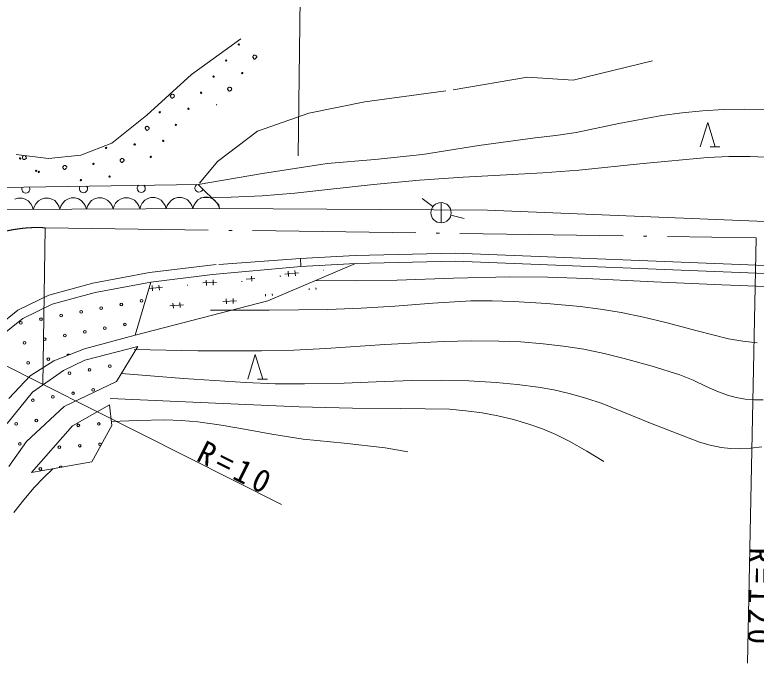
# Model space of a CAD drawing. Units: millimetres, scale not verified. Extents: x 63590 to 703590, y -443 to 359557.
# Drawn here: x 306669 to 361168, y 249928 to 297625 of the extents above; entities that cross this region are included whole.
import ezdxf

# ---------------------------------------------------------------- set-up
doc = ezdxf.new("R2010")
doc.units = ezdxf.units.MM
doc.header["$LTSCALE"] = 1000
doc.linetypes.add('DASHED', pattern=[7.5, 6, -1.5])
doc.linetypes.add('LONG_DASHED_DOTTED', pattern=[15.25, 12, -1.5, 0.25, -1.5])
doc.layers.add('S-SUV', color=7, linetype='Continuous', lineweight=13)
doc.styles.add('ＭＳ ゴシック', font='')
doc.styles.get('ＭＳ ゴシック').set_extended_font_data('MS Gothic')

msp = doc.modelspace()

# ---------------------------------------------------------------- linework, layer by layer
at = {"layer": 'S-SUV'}
for p, q in [((327780, 309016), (327490, 287250)), ((319666, 293236), (323275, 295865)), ((324158, 294537), (324163, 294558)), ((324162, 294521), (324158, 294537)), ((324172, 294496), (324162, 294521)), ((324163, 294558), (324174, 294576)), ((324190, 294476), (324172, 294496)), ((324174, 294576), (324185, 294594)), ((324185, 294594), (324205, 294623)), ((324206, 294453), (324190, 294476)), ((324205, 294623), (324243, 294651)), ((324223, 294422), (324206, 294453)), ((324243, 294377), (324223, 294422)), ((324243, 294651), (324275, 294663)), ((324268, 294364), (324243, 294377)), ((324292, 294364), (324268, 294364)), ((324275, 294663), (324303, 294666)), ((324315, 294369), (324292, 294364)), ((324303, 294666), (324349, 294654)), ((324341, 294391), (324315, 294369)), ((324385, 294432), (324341, 294391)), ((324349, 294654), (324385, 294633)), ((324385, 294633), (324413, 294609)), ((324440, 294478), (324385, 294432)), ((324413, 294609), (324442, 294584)), ((324460, 294521), (324440, 294478)), ((324442, 294584), (324456, 294555)), ((324456, 294555), (324460, 294521)), ((316366, 290245), (319666, 293236)), ((322310, 292174), (322315, 292194)), ((322314, 292158), (322310, 292174)), ((322324, 292133), (322314, 292158)), ((322315, 292194), (322326, 292212)), ((322343, 292113), (322324, 292133)), ((322326, 292212), (322337, 292231)), ((322337, 292231), (322357, 292260)), ((322357, 292260), (322395, 292287)), ((322395, 292287), (322427, 292299)), ((322427, 292299), (322455, 292303)), ((322455, 292303), (322501, 292290)), ((322501, 292290), (322537, 292270)), ((322537, 292270), (322565, 292246)), ((322565, 292246), (322595, 292221)), ((322612, 292157), (322593, 292114)), ((322595, 292221), (322608, 292192)), ((322608, 292192), (322612, 292157)), ((318099, 291658), (318104, 291679)), ((318103, 291642), (318099, 291658)), ((318113, 291617), (318103, 291642)), ((318104, 291679), (318115, 291697)), ((318131, 291597), (318113, 291617)), ((318115, 291697), (318126, 291715)), ((318126, 291715), (318146, 291744)), ((318147, 291574), (318131, 291597)), ((318146, 291744), (318184, 291772)), ((318164, 291543), (318147, 291574)), ((318184, 291772), (318216, 291784)), ((318216, 291784), (318244, 291787)), ((318244, 291787), (318290, 291775)), ((318290, 291775), (318326, 291754)), ((318326, 291754), (318354, 291730)), ((318381, 291599), (318326, 291553)), ((318354, 291730), (318383, 291705)), ((318401, 291642), (318381, 291599)), ((318383, 291705), (318397, 291676)), ((318397, 291676), (318401, 291642)), ((322358, 292090), (322343, 292113)), ((322375, 292059), (322358, 292090)), ((322395, 292014), (322375, 292059)), ((322420, 292001), (322395, 292014)), ((322445, 292001), (322420, 292001)), ((322468, 292006), (322445, 292001)), ((322494, 292028), (322468, 292006)), ((322538, 292069), (322494, 292028)), ((322593, 292114), (322538, 292069)), ((318184, 291498), (318164, 291543)), ((318209, 291485), (318184, 291498)), ((318234, 291485), (318209, 291485)), ((318256, 291490), (318234, 291485)), ((318282, 291512), (318256, 291490)), ((318326, 291553), (318282, 291512)), ((355724, 290419), (357233, 290572)), ((357233, 290572), (358758, 290657)), ((358758, 290657), (360288, 290682)), ((360288, 290682), (365281, 290635)), ((313788, 288183), (316366, 290245)), ((351071, 289618), (354230, 290207)), ((354230, 290207), (355724, 290419)), ((316298, 289381), (316336, 289408)), ((316336, 289408), (316368, 289420)), ((316368, 289420), (316396, 289424)), ((316396, 289424), (316442, 289411)), ((316442, 289411), (316478, 289391)), ((347929, 288970), (351071, 289618)), ((357057, 287904), (357606, 289700)), ((357606, 289700), (358155, 287904)), ((316251, 289295), (316256, 289315)), ((316255, 289279), (316251, 289295)), ((316265, 289254), (316255, 289279)), ((316256, 289315), (316267, 289333)), ((316284, 289234), (316265, 289254)), ((316267, 289333), (316278, 289352)), ((316278, 289352), (316298, 289381)), ((316299, 289211), (316284, 289234)), ((316316, 289180), (316299, 289211)), ((316336, 289135), (316316, 289180)), ((316361, 289122), (316336, 289135)), ((316386, 289122), (316361, 289122)), ((316409, 289127), (316386, 289122)), ((316435, 289149), (316409, 289127)), ((316479, 289190), (316435, 289149)), ((316478, 289391), (316506, 289367)), ((316534, 289235), (316479, 289190)), ((316506, 289367), (316536, 289342)), ((316553, 289278), (316534, 289235)), ((316536, 289342), (316549, 289313)), ((316549, 289313), (316553, 289278)), ((346430, 288749), (347929, 288970)), ((340770, 288000), (344922, 288587)), ((344922, 288587), (346430, 288749)), ((311520, 287306), (313788, 288183)), ((336633, 287353), (340770, 288000)), ((357782, 287904), (358502, 287904)), ((306776, 287358), (309148, 287049)), ((307240, 287184), (307265, 287217)), ((307265, 287217), (307292, 287241)), ((307292, 287241), (307313, 287261)), ((307432, 287244), (307465, 287193)), ((309148, 287049), (311520, 287306)), ((333126, 286989), (336633, 287353)), ((307222, 287139), (307240, 287184)), ((307222, 287111), (307222, 287139)), ((307231, 287078), (307222, 287111)), ((307253, 287037), (307231, 287078)), ((307279, 287013), (307253, 287037)), ((307297, 287000), (307279, 287013)), ((307313, 286987), (307297, 287000)), ((307333, 286980), (307313, 286987)), ((307349, 286982), (307333, 286980)), ((307375, 286989), (307349, 286982)), ((307397, 287004), (307375, 286989)), ((307422, 287017), (307397, 287004)), ((307455, 287030), (307422, 287017)), ((307502, 287044), (307455, 287030)), ((307465, 287193), (307500, 287144)), ((307500, 287144), (307519, 287115)), ((307518, 287067), (307502, 287044)), ((307521, 287092), (307518, 287067)), ((307519, 287115), (307521, 287092)), ((314403, 286932), (314409, 286952)), ((314408, 286915), (314403, 286932)), ((314418, 286890), (314408, 286915)), ((314409, 286952), (314419, 286970)), ((314436, 286871), (314418, 286890)), ((314419, 286970), (314430, 286989)), ((314430, 286989), (314450, 287017)), ((314452, 286848), (314436, 286871)), ((314450, 287017), (314489, 287045)), ((314468, 286816), (314452, 286848)), ((314488, 286771), (314468, 286816)), ((314513, 286758), (314488, 286771)), ((314489, 287045), (314520, 287057)), ((314538, 286758), (314513, 286758)), ((314520, 287057), (314549, 287060)), ((314561, 286763), (314538, 286758)), ((314549, 287060), (314595, 287048)), ((314587, 286785), (314561, 286763)), ((314631, 286826), (314587, 286785)), ((314595, 287048), (314630, 287027)), ((314630, 287027), (314658, 287004)), ((314686, 286872), (314631, 286826)), ((314658, 287004), (314688, 286978)), ((314705, 286915), (314686, 286872)), ((314688, 286978), (314701, 286949)), ((314701, 286949), (314705, 286915)), ((324877, 285948), (329625, 286686)), ((329625, 286686), (333126, 286989)), ((348137, 286203), (352861, 286694)), ((352861, 286694), (357592, 287126)), ((357592, 287126), (359158, 287190)), ((359158, 287190), (360724, 287194)), ((360724, 287194), (363359, 287094)), ((310192, 286416), (310197, 286436)), ((310197, 286400), (310192, 286416)), ((310197, 286436), (310208, 286454)), ((310206, 286375), (310197, 286400)), ((310225, 286355), (310206, 286375)), ((310208, 286454), (310219, 286473)), ((310219, 286473), (310239, 286502)), ((310240, 286332), (310225, 286355)), ((310239, 286502), (310277, 286529)), ((310257, 286301), (310240, 286332)), ((310277, 286255), (310257, 286301)), ((310277, 286529), (310309, 286541)), ((310302, 286243), (310277, 286255)), ((310327, 286243), (310302, 286243)), ((310309, 286541), (310337, 286545)), ((310350, 286248), (310327, 286243)), ((310337, 286545), (310384, 286532)), ((310376, 286270), (310350, 286248)), ((310420, 286311), (310376, 286270)), ((310384, 286532), (310419, 286512)), ((310419, 286512), (310447, 286488)), ((310475, 286356), (310420, 286311)), ((310447, 286488), (310477, 286463)), ((310494, 286399), (310475, 286356)), ((310477, 286463), (310490, 286433)), ((310490, 286433), (310494, 286399)), ((345477, 286001), (348137, 286203)), ((320149, 285151), (324877, 285948)), ((336427, 285457), (339618, 285688)), ((339618, 285688), (342812, 285859)), ((342812, 285859), (345477, 286001)), ((305749, 284924), (320149, 285151)), ((320149, 285151), (321666, 283657)), ((329671, 284770), (333041, 285143)), ((333041, 285143), (336427, 285457)), ((324846, 284299), (327255, 284504)), ((327255, 284504), (329671, 284770)), ((306895, 284130), (306666, 284055)), ((307198, 284131), (306895, 284130)), ((307428, 284059), (307198, 284131)), ((307644, 283943), (307428, 284059)), ((307836, 283729), (307644, 283943)), ((308406, 283947), (308217, 283731)), ((308621, 284065), (308406, 283947)), ((308850, 284140), (308621, 284065)), ((309153, 284141), (308850, 284140)), ((309383, 284069), (309153, 284141)), ((309599, 283953), (309383, 284069)), ((309790, 283739), (309599, 283953)), ((310361, 283957), (310171, 283741)), ((310575, 284075), (310361, 283957)), ((310805, 284150), (310575, 284075)), ((311108, 284151), (310805, 284150)), ((311338, 284079), (311108, 284151)), ((311553, 283963), (311338, 284079)), ((311745, 283749), (311553, 283963)), ((312316, 283967), (312126, 283751)), ((312530, 284085), (312316, 283967)), ((312759, 284160), (312530, 284085)), ((313062, 284161), (312759, 284160)), ((313292, 284089), (313062, 284161)), ((313508, 283973), (313292, 284089)), ((313700, 283759), (313508, 283973)), ((314270, 283977), (314081, 283761)), ((314485, 284095), (314270, 283977)), ((314714, 284170), (314485, 284095)), ((315017, 284171), (314714, 284170)), ((315247, 284099), (315017, 284171)), ((315463, 283983), (315247, 284099)), ((315654, 283769), (315463, 283983)), ((316225, 283987), (316036, 283771)), ((316439, 284105), (316225, 283987)), ((316669, 284180), (316439, 284105)), ((316972, 284181), (316669, 284180)), ((317202, 284109), (316972, 284181)), ((317417, 283993), (317202, 284109)), ((317609, 283779), (317417, 283993)), ((318180, 283997), (317990, 283781)), ((318394, 284115), (318180, 283997)), ((318623, 284190), (318394, 284115)), ((318926, 284192), (318623, 284190)), ((319156, 284119), (318926, 284192)), ((319372, 284003), (319156, 284119)), ((319564, 283789), (319372, 284003)), ((320134, 284007), (319945, 283791)), ((320349, 284126), (320134, 284007)), ((320329, 284162), (322584, 284200)), ((320578, 284200), (320349, 284126)), ((320881, 284202), (320578, 284200)), ((321111, 284129), (320881, 284202)), ((321327, 284013), (321111, 284129)), ((321519, 283799), (321327, 284013)), ((322584, 284200), (324846, 284299)), ((337403, 283518), (336605, 284121)), ((307954, 283539), (307836, 283729)), ((308028, 283314), (307954, 283539)), ((308105, 283540), (308028, 283314)), ((308217, 283731), (308105, 283540)), ((309909, 283549), (309790, 283739)), ((309983, 283324), (309909, 283549)), ((310060, 283550), (309983, 283324)), ((310171, 283741), (310060, 283550)), ((311863, 283559), (311745, 283749)), ((311938, 283335), (311863, 283559)), ((312015, 283560), (311938, 283335)), ((312126, 283751), (312015, 283560)), ((313818, 283569), (313700, 283759)), ((313892, 283345), (313818, 283569)), ((313969, 283570), (313892, 283345)), ((314081, 283761), (313969, 283570)), ((315773, 283579), (315654, 283769)), ((315847, 283355), (315773, 283579)), ((315924, 283580), (315847, 283355)), ((316036, 283771), (315924, 283580)), ((317727, 283589), (317609, 283779)), ((317802, 283365), (317727, 283589)), ((317879, 283590), (317802, 283365)), ((317990, 283781), (317879, 283590)), ((319682, 283599), (319564, 283789)), ((319757, 283375), (319682, 283599)), ((319834, 283600), (319757, 283375)), ((319945, 283791), (319834, 283600)), ((321637, 283609), (321519, 283799)), ((321711, 283385), (321637, 283609)), ((321666, 283657), (321711, 283385)), ((338002, 283812), (338002, 282319)), ((321711, 283385), (304119, 283294)), ((321711, 283385), (341419, 283261)), ((338729, 282884), (339699, 282641)), ((341419, 283261), (365102, 282273)), ((308894, 281959), (308729, 270440)), ((361168, 281229), (360537, 249928)), ((327658, 279710), (331700, 279928)), ((327658, 279710), (327690, 279111)), ((331700, 279928), (339058, 280092)), ((339058, 280092), (363020, 279137)), ((321189, 278526), (327690, 279111)), ((325273, 276588), (331710, 279328)), ((331723, 279328), (327690, 279111)), ((339053, 279491), (331723, 279328)), ((362996, 278538), (339053, 279491)), ((316660, 277966), (321189, 278526)), ((327522, 278647), (326527, 278548)), ((326794, 278384), (326757, 278757)), ((327255, 278807), (327292, 278433)), ((329371, 278831), (329342, 278828)), ((316660, 277966), (312572, 277203)), ((315512, 274054), (316660, 277966)), ((320759, 277723), (320744, 278098)), ((321243, 278118), (321258, 277743)), ((323393, 278018), (323327, 278016)), ((324321, 278230), (323687, 278174)), ((324056, 278392), (324089, 278019)), ((326227, 278400), (326142, 278393)), ((328823, 278071), (331799, 278056)), ((331799, 278056), (334775, 278100)), ((334775, 278100), (338909, 278253)), ((338909, 278253), (343052, 278347)), ((343052, 278347), (345859, 278313)), ((345859, 278313), (348667, 278220)), ((348667, 278220), (353651, 277982)), ((353651, 277982), (358644, 277753)), ((317524, 277584), (316597, 277503)), ((316794, 277329), (316761, 277703)), ((317259, 277747), (317292, 277373)), ((319388, 277748), (319346, 277745)), ((321500, 277943), (320501, 277903)), ((328313, 277405), (328304, 277489)), ((328802, 277539), (328814, 277421)), ((358644, 277753), (361828, 277649)), ((312572, 277203), (309411, 276331)), ((325104, 276931), (325092, 277065)), ((325590, 277110), (325602, 276968)), ((309411, 276331), (307259, 275296)), ((315512, 274054), (325273, 276588)), ((318327, 276045), (318294, 276418)), ((318792, 276462), (318825, 276088)), ((322970, 276586), (321971, 276546)), ((322228, 276366), (322213, 276741)), ((322713, 276761), (322728, 276386)), ((334603, 276189), (337402, 276413)), ((337402, 276413), (340202, 276576)), ((340202, 276576), (341770, 276586)), ((341770, 276586), (343339, 276536)), ((343339, 276536), (345787, 276380)), ((345787, 276380), (348227, 276164)), ((319057, 276300), (318061, 276212)), ((321044, 275908), (325364, 275902)), ((325364, 275902), (329682, 275956)), ((329682, 275956), (332139, 276042)), ((332139, 276042), (334603, 276189)), ((348227, 276164), (349733, 275976)), ((349733, 275976), (351240, 275727)), ((298840, 275421), (326275, 261599)), ((307259, 275296), (305324, 273743)), ((351240, 275727), (352883, 275390)), ((352883, 275390), (354515, 274993)), ((354515, 274993), (356822, 274367)), ((356822, 274367), (359141, 273801)), ((311785, 273054), (315512, 274054)), ((333862, 273365), (338206, 273602)), ((338206, 273602), (340224, 273645)), ((340224, 273645), (342243, 273628)), ((342243, 273628), (343871, 273561)), ((359141, 273801), (360183, 273615)), ((360183, 273615), (361235, 273489)), ((309536, 272167), (311785, 273054)), ((315717, 273213), (311808, 272213)), ((314149, 270645), (315717, 273213)), ((327169, 272952), (329533, 273070)), ((329533, 273070), (333862, 273365)), ((343871, 273561), (345507, 273433)), ((345507, 273433), (347008, 273257)), ((347008, 273257), (348509, 273021)), ((315436, 273000), (320121, 272917)), ((320121, 272917), (324812, 272894)), ((323793, 270829), (324342, 272625)), ((324342, 272625), (324891, 270829)), ((324812, 272894), (327169, 272952)), ((348509, 273021), (349996, 272716)), ((349996, 272716), (351469, 272353)), ((307786, 271077), (309536, 272167)), ((311808, 272213), (310240, 271463)), ((351469, 272353), (353518, 271776)), ((310240, 271463), (307967, 269872)), ((353518, 271776), (355559, 271138)), ((306218, 269395), (307786, 271077)), ((314510, 271236), (319073, 270872)), ((319073, 270872), (323637, 270568)), ((355559, 271138), (356539, 270740)), ((310308, 268804), (314149, 270645)), ((323637, 270568), (325802, 270489)), ((324518, 270829), (325238, 270829)), ((325802, 270489), (327970, 270471)), ((327970, 270471), (330888, 270534)), ((330888, 270534), (333813, 270658)), ((333813, 270658), (335930, 270735)), ((335930, 270735), (338056, 270753)), ((338056, 270753), (340052, 270690)), ((340052, 270690), (342050, 270568)), ((342050, 270568), (343597, 270433)), ((343597, 270433), (345136, 270238)), ((356539, 270740), (357503, 270283)), ((307967, 269872), (306104, 267554)), ((345136, 270238), (346286, 270036)), ((346286, 270036), (347432, 269773)), ((347432, 269773), (348641, 269428)), ((357503, 270283), (358264, 269933)), ((358264, 269933), (359050, 269639)), ((313669, 269394), (318653, 269186)), ((348641, 269428), (349835, 269026)), ((359050, 269639), (359690, 269468)), ((359690, 269468), (360353, 269354)), ((360353, 269354), (361022, 269303)), ((361022, 269303), (361689, 269313)), ((307536, 266236), (310308, 268804)), ((313626, 268940), (310899, 267395)), ((313808, 267418), (313626, 268940)), ((318653, 269186), (323645, 268955)), ((323645, 268955), (327567, 268787)), ((327567, 268787), (331490, 268680)), ((349835, 269026), (353397, 267587)), ((331490, 268680), (335057, 268674)), ((335057, 268674), (338620, 268607)), ((338620, 268607), (339826, 268504)), ((339826, 268504), (341026, 268342)), ((341026, 268342), (342178, 268127)), ((313750, 267704), (315715, 267792)), ((315715, 267792), (317686, 267821)), ((317686, 267821), (318902, 267782)), ((318902, 267782), (320113, 267683)), ((320113, 267683), (321695, 267468)), ((342178, 268127), (343317, 267853)), ((343317, 267853), (344393, 267533)), ((310899, 267395), (307899, 263963)), ((312331, 264736), (313808, 267418)), ((321695, 267468), (323272, 267193)), ((323272, 267193), (325565, 266768)), ((344393, 267533), (345449, 267157)), ((345449, 267157), (346446, 266739)), ((353397, 267587), (356998, 266198)), ((325565, 266768), (327862, 266403)), ((346446, 266739), (347426, 266263)), ((306240, 264395), (307536, 266236)), ((327862, 266403), (330883, 266114)), ((330883, 266114), (333899, 265764)), ((347426, 266263), (348713, 265535)), ((356998, 266198), (357789, 265972)), ((357789, 265972), (358591, 265806)), ((333899, 265764), (334728, 265628)), ((334728, 265628), (335556, 265485)), ((348713, 265535), (349972, 264755)), ((358591, 265806), (359272, 265726)), ((359272, 265726), (359969, 265705)), ((359969, 265705), (360778, 265749)), ((360778, 265749), (361595, 265855)), ((307899, 263963), (312331, 264736)), ((308769, 263551), (309468, 264237)), ((308100, 262852), (308769, 263551)), ((307321, 261955), (308100, 262852)), ((306594, 261025), (307321, 261955))]:
    msp.add_line(p, q, dxfattribs=at)
at = {"layer": 'S-SUV', "linetype": 'DASHED'}
for p, q in [((347713, 292823), (354468, 294473)), ((338897, 292101), (344362, 293029)), ((344362, 293029), (347713, 292823)), ((332401, 291225), (338897, 292101)), ((328276, 290400), (332401, 291225)), ((324512, 289059), (328276, 290400)), ((321573, 286842), (324512, 289059)), ((320233, 285244), (321573, 286842)), ((327658, 279710), (321460, 279246)), ((316559, 278660), (321460, 279246)), ((312415, 277886), (316559, 278660)), ((309165, 276990), (312415, 277886)), ((306883, 275892), (309165, 276990)), ((304854, 274263), (306883, 275892))]:
    msp.add_line(p, q, dxfattribs=at)
at = {"layer": 'S-SUV', "linetype": 'LONG_DASHED_DOTTED'}
msp.add_line((308894, 281959), (361168, 281229), dxfattribs=at)
at = {"layer": 'S-SUV'}
for centre, radius in [((323128, 295441), 49.8), ((322204, 294259), 49.8), ((323386, 293335), 49.8), ((321281, 293077), 49.8), ((320357, 291896), 49.8), ((317327, 290456), 49.8), ((319433, 290714), 49.8), ((318509, 289532), 49.8), ((317585, 288350), 49.8), ((313374, 287835), 49.8), ((315479, 288093), 49.8), ((316661, 287169), 49.8), ((307057, 287061), 49.8), ((312450, 286653), 49.8), ((308239, 286137), 49.8), ((308432, 286068), 49.8), ((313632, 285729), 49.8), ((311526, 285471), 49.8), ((338002, 283066), 746), ((314497, 276320), 99.5), ((315973, 276589), 99.5), ((311546, 275782), 99.5), ((313021, 276051), 99.5), ((308594, 275243), 99.5), ((310070, 275512), 99.5), ((307119, 274974), 99.5), ((314766, 274844), 99.5), ((310339, 274037), 99.5), ((311815, 274306), 99.5), ((313291, 274575), 99.5), ((307388, 273498), 99.5), ((308864, 273768), 99.5), ((307657, 272023), 99.5), ((309133, 272292), 99.5), ((312168, 271516), 99.5), ((313646, 271773), 99.5), ((310691, 271259), 99.5), ((310948, 269781), 99.5), ((312425, 270038), 99.5), ((307992, 269267), 99.5), ((309470, 269524), 99.5), ((306771, 267533), 99.5), ((308249, 267790), 99.5), ((312834, 267525), 99.5), ((311337, 267424), 99.5), ((307028, 266055), 99.5), ((311438, 265928), 99.5), ((309941, 265827), 99.5), ((308545, 264230), 99.5)]:
    msp.add_circle(centre, radius, dxfattribs=at)
for centre, radius, start, end in [((321538, 290972), 49.8, 103.0335, 159.3913), ((315961, 284855), 298, 130.5773, 51.2244), ((320204, 284877), 298, 113.9818, 347.1091), ((307476, 284812), 298, 152.9261, 28.8756), ((311718, 284833), 298, 142.6305, 39.1711), ((310608, 272561), 99.5, 37.2011, 185.8017), ((312935, 266028), 99.5, 349.1229, 313.1806), ((310042, 264331), 99.5, 13.4583, 186.3231)]:
    msp.add_arc(centre, radius, start, end, dxfattribs=at)
at = {"layer": 'S-SUV', "linetype": 'LONG_DASHED_DOTTED'}
msp.add_arc((308327, 271832), 10143, 86.7956, 159.2765, dxfattribs=at)

# ---------------------------------------------------------------- texts
at = {"layer": 'S-SUV', "char_height": 1686, "attachment_point": 7, "style": 'ＭＳ ゴシック'}
for s, insert, rotation in [('\\T1.3;R=10', (319900, 264848), 333.4), ('\\T1.3;R=120', (360664, 258455), 268.9)]:
    msp.add_mtext(s, dxfattribs=dict(at, insert=insert, rotation=rotation))

doc.saveas('drawing.dxf')
